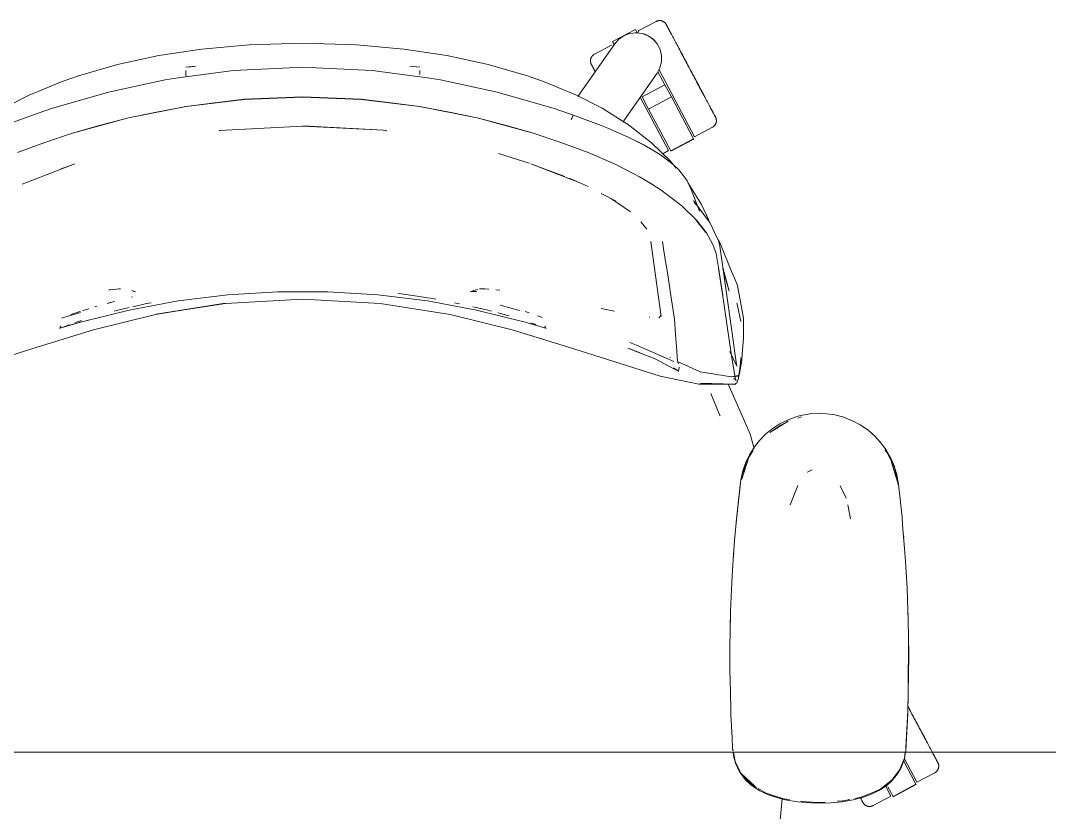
# Model space of a CAD drawing. Header units: millimetres. Extents: x 155927 to 317870, y -36033 to 97293.
# Drawn here: x 173924 to 174482, y 21895 to 22324 of the extents above; entities that cross this region are included whole.
import ezdxf

# ---------------------------------------------------------------- set-up
doc = ezdxf.new("R2010")
doc.units = ezdxf.units.MM
doc.header["$MEASUREMENT"] = 0
doc.layers.add('G-IMPT', color=8, linetype='CONTINUOUS', lineweight=9)
doc.layers.add('I-FURN', color=8, linetype='CONTINUOUS', lineweight=9)

msp = doc.modelspace()

# ---------------------------------------------------------------- linework, layer by layer
at = {"layer": 'G-IMPT'}
for p, q in [((174047.79, 22311.29), (174022.21, 22309.03)), ((174076.93, 22312.14), (174047.79, 22311.29)), ((174106.07, 22311.29), (174076.93, 22312.14)), ((174131.64, 22309.03), (174106.07, 22311.29)), ((173976.43, 22300.73), (173998.8, 22305.54)), ((174022.21, 22309.03), (173998.8, 22305.54)), ((174155.06, 22305.54), (174131.64, 22309.03)), ((174177.42, 22300.73), (174155.06, 22305.54)), ((173955.19, 22294.55), (173976.43, 22300.73)), ((174013.51, 22299.13), (174018.93, 22299.78)), ((174015.16, 22299.21), (174018.93, 22299.78)), ((174069.61, 22298.91), (174039.41, 22297.3)), ((174069.61, 22298.91), (174076.93, 22299.01)), ((174084.24, 22298.91), (174076.93, 22299.01)), ((174084.24, 22298.91), (174114.44, 22297.3)), ((174140.34, 22299.13), (174134.93, 22299.78)), ((174198.66, 22294.55), (174177.42, 22300.73)), ((173946.45, 22291.48), (173955.19, 22294.55)), ((174009.24, 22293.48), (174002.32, 22292.3)), ((174039.41, 22297.3), (174009.24, 22293.48)), ((174013.48, 22297.37), (174013.56, 22295.28)), ((174013.48, 22297.37), (174013.48, 22297.26)), ((174013.6, 22294.03), (174013.56, 22295.28)), ((174114.44, 22297.3), (174144.61, 22293.48)), ((174140.3, 22295.28), (174140.37, 22297.37)), ((174140.37, 22297.37), (174140.37, 22297.26)), ((174144.61, 22293.48), (174151.53, 22292.3)), ((174198.66, 22294.55), (174207.4, 22291.48)), ((173946.45, 22291.48), (173928.48, 22283.96)), ((174002.32, 22292.3), (173971.53, 22285.63)), ((174182.32, 22285.63), (174151.53, 22292.3)), ((174207.4, 22291.48), (174225.37, 22283.96)), ((173928.48, 22283.96), (173914.7, 22276.87)), ((173940.7, 22276.69), (173971.53, 22285.63)), ((174076.93, 22283.1), (174045.11, 22281.77)), ((174045.15, 22281.73), (174076.93, 22282.87)), ((174045.15, 22281.73), (174060.04, 22282.41)), ((174060.04, 22282.41), (174076.93, 22282.87)), ((174108.74, 22281.77), (174076.93, 22283.1)), ((174093.81, 22282.41), (174076.93, 22282.87)), ((174108.7, 22281.73), (174076.93, 22282.87)), ((174093.81, 22282.41), (174108.7, 22281.73)), ((174182.32, 22285.63), (174213.15, 22276.69)), ((174239.15, 22276.87), (174225.37, 22283.96)), ((173940.7, 22276.69), (173937.1, 22275.49)), ((174013.6, 22277.95), (173982.35, 22271.73)), ((173982.35, 22271.73), (174013.52, 22277.94)), ((174013.6, 22277.95), (173997.49, 22274.85)), ((174045.11, 22281.77), (174013.52, 22277.94)), ((174045.15, 22281.73), (174013.6, 22277.95)), ((174029.07, 22279.89), (174013.6, 22277.95)), ((174029.07, 22279.89), (174045.15, 22281.73)), ((174108.7, 22281.73), (174140.26, 22277.95)), ((174108.7, 22281.73), (174124.78, 22279.89)), ((174108.74, 22281.77), (174140.34, 22277.94)), ((174140.26, 22277.95), (174124.78, 22279.89)), ((174171.38, 22271.77), (174140.26, 22277.95)), ((174140.26, 22277.95), (174156.36, 22274.85)), ((174171.38, 22271.77), (174140.34, 22277.94)), ((174213.15, 22276.69), (174216.76, 22275.49)), ((174253.44, 22267.9), (174239.15, 22276.87)), ((173930.28, 22273.15), (173915.2, 22267.55)), ((173930.28, 22273.15), (173937.1, 22275.49)), ((173982.47, 22271.77), (173951.97, 22263.39)), ((173982.47, 22271.77), (173952.06, 22263.35)), ((173965.22, 22267.12), (173982.47, 22271.77)), ((173982.47, 22271.77), (173997.49, 22274.85)), ((174171.38, 22271.77), (174156.36, 22274.85)), ((174188.63, 22267.12), (174171.38, 22271.77)), ((174171.38, 22271.77), (174201.88, 22263.39)), ((174171.38, 22271.77), (174201.79, 22263.35)), ((174223.69, 22273.09), (174216.76, 22275.49)), ((174222.9, 22271.86), (174222.48, 22270.8)), ((174222.48, 22270.8), (174222.7, 22271.39)), ((174222.9, 22271.86), (174222.7, 22271.39)), ((174222.9, 22271.86), (174223.29, 22272.68)), ((174222.9, 22271.86), (174223.18, 22272.5)), ((174223.18, 22272.5), (174223.29, 22272.68)), ((174223.56, 22273.09), (174223.29, 22272.68)), ((174223.29, 22272.68), (174223.51, 22273.08)), ((174223.56, 22273.09), (174223.51, 22273.08)), ((174223.69, 22273.12), (174223.56, 22273.09)), ((174223.56, 22273.09), (174223.69, 22273.09)), ((174238.65, 22267.55), (174223.69, 22273.12)), ((173965.22, 22267.12), (173952.06, 22263.35)), ((174076.93, 22267.28), (174031.59, 22264.78)), ((174076.93, 22267.33), (174120.65, 22265.01)), ((174076.93, 22267.28), (174120.65, 22265.01)), ((174188.63, 22267.12), (174201.79, 22263.35)), ((174242.33, 22266.07), (174238.65, 22267.55)), ((174253.29, 22261.3), (174242.33, 22266.07)), ((174253.44, 22267.9), (174266.05, 22258.09)), ((173937.05, 22258.38), (173951.97, 22263.39)), ((174031.59, 22264.78), (174033.2, 22265.01)), ((174031.65, 22264.73), (174031.89, 22264.77)), ((174033.2, 22265.01), (174031.89, 22264.77)), ((174120.65, 22265.01), (174122.43, 22264.74)), ((174120.65, 22265.01), (174121.96, 22264.77)), ((174122.2, 22264.73), (174121.96, 22264.77)), ((174201.88, 22263.39), (174216.8, 22258.38)), ((174253.73, 22261.08), (174253.29, 22261.3)), ((174253.29, 22261.3), (174262.34, 22256.77)), ((174253.29, 22261.3), (174261.74, 22257.08)), ((174253.73, 22261.08), (174262.34, 22256.77)), ((173937.05, 22258.38), (173922.18, 22252.92)), ((174231.68, 22252.92), (174216.8, 22258.38)), ((174262.34, 22256.77), (174261.74, 22257.08)), ((174262.34, 22256.77), (174270.34, 22252.04)), ((174276.34, 22248.13), (174266.05, 22258.09)), ((174183.07, 22252.32), (174186.51, 22251.25)), ((174183.07, 22252.32), (174199.56, 22247.07)), ((174231.68, 22252.92), (174245.9, 22246.75)), ((174271.63, 22251.18), (174270.34, 22252.04)), ((174277.76, 22246.46), (174271.63, 22251.18)), ((173953.31, 22246.79), (173935.86, 22240.08)), ((173953.31, 22246.79), (173945.88, 22244.07)), ((174200.54, 22246.79), (174218.95, 22239.97)), ((174200.54, 22246.79), (174217.99, 22240.08)), ((174252.63, 22243.36), (174245.9, 22246.75)), ((174252.63, 22243.36), (174259.42, 22239.79)), ((174279.34, 22244.46), (174276.34, 22248.13)), ((174277.76, 22246.46), (174280.78, 22243.57)), ((174284.65, 22238.7), (174280.78, 22243.57)), ((173934.14, 22239.42), (173924.81, 22235.69)), ((173935.86, 22240.08), (173934.14, 22239.42)), ((174217.99, 22240.08), (174219.72, 22239.42)), ((174226.8, 22236.69), (174219.72, 22239.42)), ((174226.8, 22236.69), (174221.35, 22239)), ((174265.65, 22236.02), (174259.42, 22239.79)), ((174285.26, 22237.57), (174284.65, 22238.7)), ((174285.26, 22237.57), (174286.43, 22235.13)), ((173924.81, 22235.69), (173927.05, 22236.69)), ((174231.65, 22234.5), (174226.8, 22236.69)), ((174265.65, 22236.02), (174271.75, 22232.14)), ((174272.01, 22231.97), (174271.75, 22232.14)), ((174282.44, 22223.95), (174272.01, 22231.97)), ((174285.95, 22236.21), (174285.45, 22236.98)), ((174285.95, 22236.21), (174293.08, 22224.76)), ((174286.43, 22235.13), (174287.51, 22232.9)), ((174292.02, 22221), (174287.51, 22232.9)), ((174238.69, 22230.62), (174246.79, 22226.44)), ((174244.02, 22227.94), (174247.78, 22225.38)), ((174244.02, 22227.94), (174246.79, 22226.44)), ((174288.78, 22226.65), (174297.7, 22215)), ((174288.78, 22226.65), (174289.9, 22224.7)), ((174247.78, 22225.38), (174248.36, 22224.99)), ((174248.36, 22224.99), (174253.49, 22221.49)), ((174253.49, 22221.49), (174254.59, 22220.74)), ((174290.34, 22216.21), (174282.44, 22223.95)), ((174293.08, 22224.76), (174297.06, 22216.13)), ((174260.12, 22215.22), (174263.46, 22211.31)), ((174295.43, 22209.47), (174290.04, 22216.42)), ((174290.04, 22216.42), (174292.84, 22212.85)), ((174290.34, 22216.21), (174295.76, 22209.25)), ((174297.7, 22215), (174300.76, 22208.43)), ((174295.43, 22209.47), (174292.84, 22212.85)), ((174267.4, 22191.37), (174265.62, 22204.72)), ((174265.62, 22204.72), (174265.77, 22204.25)), ((174272.76, 22199.56), (174272.01, 22204.63)), ((174295.76, 22209.25), (174299.05, 22203.41)), ((174300.76, 22208.43), (174302.33, 22205.06)), ((174302.05, 22205.67), (174302.82, 22204.5)), ((174302.98, 22202.07), (174302.33, 22205.06)), ((174302.82, 22204.5), (174309.61, 22188.05)), ((174272.76, 22199.56), (174273.82, 22192.72)), ((174299.26, 22202.99), (174299.05, 22203.41)), ((174299.26, 22202.99), (174301.02, 22198.2)), ((174309.65, 22154.85), (174302.98, 22202.07)), ((174273.82, 22192.72), (174274.08, 22191.06)), ((174301.02, 22198.2), (174302.32, 22190.53)), ((174267.4, 22191.37), (174271.14, 22164.03)), ((174275.95, 22179.29), (174274.08, 22191.06)), ((174304.61, 22175.37), (174302.32, 22190.53)), ((174304.61, 22175.37), (174302.38, 22189.95)), ((174304.71, 22174.76), (174302.38, 22189.95)), ((174308.1, 22177.65), (174304.6, 22190.6)), ((174308.1, 22177.65), (174304.75, 22189.54)), ((174309.61, 22188.05), (174311, 22184.69)), ((174312.6, 22180.83), (174311, 22184.69)), ((173972.24, 22178.49), (173971.76, 22178.46)), ((173975.95, 22178.77), (173972.24, 22178.49)), ((173975.95, 22178.77), (173977.32, 22178.87)), ((173978.02, 22178.87), (173977.32, 22178.87)), ((173986.11, 22177.34), (173984.17, 22178.02)), ((173986.11, 22177.34), (173985.07, 22177.55)), ((174063.37, 22177.33), (174036.3, 22175.68)), ((174090.49, 22177.33), (174063.37, 22177.33)), ((174090.49, 22177.33), (174117.56, 22175.68)), ((174130.32, 22176.3), (174128.67, 22176.48)), ((174138.85, 22175), (174130.32, 22176.3)), ((174167.74, 22177.34), (174169.69, 22178.02)), ((174168.79, 22177.55), (174167.74, 22177.34)), ((174168.79, 22177.55), (174171.09, 22177.59)), ((174169.69, 22178.02), (174171.84, 22178.63)), ((174170.95, 22177.6), (174171.09, 22177.59)), ((174172.8, 22178.88), (174177.85, 22178.79)), ((174172.8, 22178.88), (174175.58, 22178.87)), ((174177.85, 22178.79), (174175.58, 22178.87)), ((174181.65, 22178.48), (174183.74, 22178.26)), ((174276.19, 22177.74), (174275.95, 22179.29)), ((174278.4, 22162.52), (174276.19, 22177.74)), ((174315.84, 22163.13), (174312.6, 22180.83)), ((173970.89, 22171.07), (173974.75, 22172.07)), ((173970.89, 22171.07), (173972.42, 22171.46)), ((173982.71, 22167.45), (174009.38, 22172.38)), ((173984.51, 22174.67), (173984.1, 22174.53)), ((173992.12, 22170.93), (173984.7, 22169.22)), ((173994.75, 22171.4), (173992.12, 22170.93)), ((173997.03, 22164.99), (174034.77, 22171.24)), ((174034.77, 22171.24), (173997.4, 22165.25)), ((174034.94, 22170.98), (173997.4, 22165.25)), ((174009.38, 22172.38), (174036.3, 22175.68)), ((174034.94, 22170.98), (174076.93, 22173.34)), ((174118.91, 22170.98), (174076.93, 22173.34)), ((174144.48, 22172.38), (174117.56, 22175.68)), ((174156.83, 22164.99), (174118.91, 22170.98)), ((174138.85, 22175), (174144.47, 22174.15)), ((174144.47, 22174.15), (174146.1, 22173.91)), ((174171.15, 22167.45), (174144.48, 22172.38)), ((174149, 22173.35), (174146.1, 22173.91)), ((174159.11, 22171.43), (174161.92, 22170.89)), ((174304.71, 22174.76), (174309.26, 22143.89)), ((174312.38, 22170.57), (174312.23, 22171.15)), ((174314.43, 22161.27), (174312.38, 22170.57)), ((173956.4, 22166.1), (173945.97, 22163.06)), ((173951.21, 22164.97), (173953.38, 22165.73)), ((173954.09, 22165.99), (173953.38, 22165.73)), ((173954.09, 22165.99), (173956.4, 22166.76)), ((173982.71, 22167.45), (173956.39, 22160.9)), ((173957.53, 22167.14), (173958.31, 22167.38)), ((173958.31, 22167.38), (173960.81, 22168.17)), ((173963.34, 22156.67), (173997.03, 22164.99)), ((173964.1, 22169.16), (173965.22, 22169.49)), ((173975.97, 22167.22), (173974.69, 22166.88)), ((173982.72, 22168.77), (173975.97, 22167.22)), ((174156.83, 22164.99), (174190.51, 22156.67)), ((174169.15, 22169.22), (174171.13, 22168.77)), ((174177.88, 22167.22), (174171.13, 22168.77)), ((174171.15, 22167.45), (174197.46, 22160.9)), ((174177.88, 22167.22), (174179.18, 22166.88)), ((174182.9, 22165.92), (174182.72, 22165.96)), ((174184.04, 22165.6), (174182.9, 22165.92)), ((174194.36, 22167.19), (174183.9, 22170.12)), ((174184.04, 22165.6), (174188.04, 22164.48)), ((174197.45, 22166.74), (174199.67, 22166.02)), ((174238.6, 22168.21), (174245.85, 22166.8)), ((173956.39, 22160.9), (173945.17, 22157.63)), ((173956.39, 22160.9), (173945.57, 22157.79)), ((173956.39, 22160.9), (173945.86, 22157.84)), ((173949.64, 22159.18), (173948.57, 22158.78)), ((173950.61, 22159.52), (173949.64, 22159.18)), ((173953.36, 22160.51), (173954.17, 22160.8)), ((173956.39, 22161.53), (173954.17, 22160.8)), ((173956.39, 22161.53), (173956.85, 22161.68)), ((174188.04, 22164.48), (174188.72, 22164.28)), ((174197.46, 22160.9), (174207.89, 22157.83)), ((174202.66, 22159.74), (174200.56, 22160.49)), ((174202.66, 22159.74), (174203.32, 22159.5)), ((174205.22, 22164.03), (174204.2, 22164.4)), ((174205.22, 22164.03), (174206.87, 22163.42)), ((174265.07, 22163.53), (174264.73, 22163.58)), ((174270.02, 22163.18), (174271.26, 22164.74)), ((174271.14, 22164.03), (174271.18, 22164.3)), ((174271.23, 22164.53), (174271.18, 22164.3)), ((174278.4, 22162.52), (174278.41, 22162.44)), ((174278.41, 22162.44), (174279.03, 22154.2)), ((174315.84, 22163.13), (174315.86, 22156.16)), ((173963.34, 22156.67), (173933.37, 22147.49)), ((173945.17, 22157.63), (173944.93, 22157.77)), ((173945.71, 22158.72), (173945.32, 22158.11)), ((173945.71, 22158.72), (173945.56, 22158.51)), ((173945.86, 22157.84), (173945.57, 22157.79)), ((174220.49, 22147.49), (174190.51, 22156.67)), ((174208.16, 22157.76), (174207.89, 22157.83)), ((174208.15, 22158.72), (174208.29, 22158.51)), ((174208.15, 22158.72), (174208.53, 22158.11)), ((174208.46, 22157.69), (174208.16, 22157.76)), ((174208.68, 22157.63), (174208.46, 22157.69)), ((174208.92, 22157.72), (174208.68, 22157.63)), ((174279.66, 22145.35), (174279.03, 22154.2)), ((174309.65, 22154.85), (174311.09, 22144.19)), ((174315.86, 22151.99), (174315.86, 22156.16)), ((174254.25, 22149.87), (174257.91, 22148.48)), ((174257.91, 22148.48), (174278.06, 22139.55)), ((174315.52, 22148.04), (174314.72, 22138.71)), ((174315.52, 22148.04), (174315.86, 22151.99)), ((173933.37, 22147.49), (173883.13, 22131.5)), ((174220.49, 22147.49), (174270.73, 22131.5)), ((174254.64, 22146.2), (174253.23, 22146.76)), ((174259.75, 22144.17), (174254.25, 22146.35)), ((174259.54, 22144.18), (174254.64, 22146.2)), ((174254.64, 22146.2), (174259.75, 22144.17)), ((174268.01, 22140.93), (174259.54, 22144.18)), ((174279.66, 22145.35), (174279.92, 22141.94)), ((174308.47, 22145.03), (174312.28, 22137.01)), ((174309.26, 22143.89), (174310.38, 22136.04)), ((174311.31, 22142.89), (174311.09, 22144.19)), ((174312.14, 22137.87), (174311.31, 22142.89)), ((174268.01, 22140.93), (174278.12, 22135.65)), ((174275.89, 22141.93), (174276.17, 22141.49)), ((174279.96, 22141.57), (174279.92, 22141.94)), ((174279.96, 22141.57), (174280.24, 22139.11)), ((174292.38, 22133.94), (174280.09, 22139.52)), ((174280.24, 22139.11), (174280.27, 22139.05)), ((174280.54, 22138.28), (174280.27, 22139.05)), ((174312.28, 22137.01), (174312.14, 22137.87)), ((174314.2, 22138.88), (174313.68, 22134.2)), ((174313.87, 22133.99), (174314.68, 22138.24)), ((174314.2, 22138.88), (174314.41, 22141.47)), ((174314.72, 22138.71), (174314.68, 22138.24)), ((174270.73, 22131.5), (174291.68, 22127.31)), ((174280.58, 22134.3), (174277.87, 22136.14)), ((174280.58, 22134.3), (174278.12, 22135.65)), ((174280.58, 22134.3), (174280.41, 22134.26)), ((174280.71, 22134.32), (174280.58, 22134.3)), ((174280.85, 22135.01), (174280.71, 22134.32)), ((174281.02, 22136.54), (174280.85, 22135.01)), ((174292.38, 22133.94), (174309.43, 22131.22)), ((174313.01, 22131.91), (174309.43, 22131.22)), ((174313.01, 22131.91), (174309.47, 22131.28)), ((174309.47, 22131.28), (174313.42, 22131.67)), ((174311.48, 22129.77), (174310.38, 22136.04)), ((174313.61, 22133.58), (174313.07, 22130.3)), ((174313.87, 22133.99), (174313.42, 22131.67)), ((174313.61, 22133.58), (174313.68, 22134.2)), ((174291.68, 22127.31), (174310.55, 22127.26)), ((174292.57, 22127.75), (174311.02, 22127.16)), ((174292.57, 22127.75), (174310.55, 22127.26)), ((174311.15, 22119.1), (174307.58, 22127.27)), ((174311.13, 22127.13), (174310.27, 22127.32)), ((174310.27, 22127.32), (174310.38, 22127.3)), ((174310.55, 22127.26), (174310.38, 22127.3)), ((174310.94, 22130.11), (174310.44, 22130.19)), ((174311.02, 22127.16), (174310.55, 22127.26)), ((174310.94, 22130.11), (174311.48, 22129.79)), ((174311.13, 22127.13), (174311.71, 22127.53)), ((174311.31, 22130.39), (174311.87, 22129.29)), ((174311.31, 22130.39), (174311.48, 22129.77)), ((174311.48, 22129.79), (174311.87, 22129.29)), ((174312.2, 22127.9), (174311.71, 22127.53)), ((174312.2, 22127.9), (174312.52, 22128.44)), ((174313.07, 22130.3), (174312.52, 22128.44)), ((174298.12, 22122.16), (174303.04, 22110.31)), ((174314.57, 22111.27), (174311.15, 22119.1)), ((174303.14, 22110.04), (174303.04, 22110.31)), ((174319.43, 22100.14), (174314.57, 22111.27)), ((174340.07, 22107.92), (174344.84, 22109.63)), ((174346.97, 22110.19), (174344.84, 22109.63)), ((174345.28, 22108.83), (174347.31, 22109.45)), ((174351.92, 22111.07), (174346.97, 22110.19)), ((174356.96, 22111.37), (174351.92, 22111.07)), ((174356.96, 22111.37), (174360.81, 22111.2)), ((174365.32, 22110.55), (174360.81, 22111.2)), ((174365.32, 22110.55), (174370.19, 22109.29)), ((174374.9, 22107.45), (174370.19, 22109.29)), ((174328.04, 22100.22), (174332.01, 22103.41)), ((174340.17, 22107.27), (174330.22, 22100.95)), ((174336.49, 22105.11), (174330.22, 22100.95)), ((174335.56, 22105.68), (174332.01, 22103.41)), ((174340.07, 22107.92), (174335.56, 22105.68)), ((174340.17, 22107.27), (174336.49, 22105.11)), ((174379.06, 22105.26), (174374.9, 22107.45)), ((174379.06, 22105.26), (174383.23, 22102.43)), ((174319.43, 22100.14), (174321.68, 22092.32)), ((174328.04, 22100.22), (174324.49, 22096.62)), ((174383.23, 22102.43), (174387.07, 22099.11)), ((174390.23, 22095.67), (174387.07, 22099.11)), ((174319.14, 22088.98), (174321.87, 22093.31)), ((174324.49, 22096.62), (174321.87, 22093.31)), ((174390.23, 22095.67), (174393.23, 22091.59)), ((174318.74, 22087.66), (174314.93, 22075.81)), ((174319.14, 22088.98), (174316.95, 22084.4)), ((174318.74, 22087.66), (174317.84, 22084.95)), ((174318.74, 22087.66), (174321.17, 22091.24)), ((174392.54, 22091.63), (174394.13, 22089.52)), ((174395.74, 22087.15), (174393.23, 22091.59)), ((174397.87, 22081.46), (174394.13, 22089.52)), ((174395.74, 22087.15), (174397.55, 22082.91)), ((174317.84, 22084.95), (174314.93, 22075.81)), ((174315.14, 22078.44), (174318.34, 22086.62)), ((174316.95, 22084.4), (174315.5, 22080.27)), ((174399.91, 22072.49), (174396.08, 22084.95)), ((174396.08, 22084.95), (174399, 22075.81)), ((174397.55, 22082.91), (174399.02, 22078.05)), ((174397.87, 22081.46), (174399.78, 22073.06)), ((174314.34, 22075.31), (174315.5, 22080.27)), ((174314.56, 22075.38), (174315.14, 22078.44)), ((174350.91, 22079.74), (174350.46, 22079.44)), ((174353.14, 22080.75), (174350.91, 22079.74)), ((174399.91, 22072.49), (174399, 22075.81)), ((174399.91, 22073), (174399.02, 22078.05)), ((174314.34, 22075.31), (174311.89, 22052.35)), ((174311.89, 22052.35), (174314.01, 22072.49)), ((174314.34, 22075.31), (174311.99, 22053.87)), ((174314.34, 22075.31), (174314.01, 22072.49)), ((174341.24, 22061.79), (174345.39, 22072.21)), ((174368.34, 22072.12), (174371.61, 22065.34)), ((174401.82, 22055.08), (174399.91, 22073)), ((174373.94, 22054.29), (174372.37, 22061.72)), ((174311.99, 22053.87), (174311.01, 22042.47)), ((174402.16, 22050.95), (174401.82, 22055.08)), ((174403.41, 22035.89), (174402.16, 22050.95)), ((174310.28, 22032.19), (174311.01, 22042.47)), ((174402.76, 22044.07), (174402.59, 22045.75)), ((174310.28, 22032.19), (174309.72, 22023.32)), ((174310.41, 22034.23), (174310.32, 22032.33)), ((174310.41, 22034.23), (174310.55, 22035.65)), ((174403.41, 22035.89), (174403.74, 22030.8)), ((174403.74, 22030.8), (174404.55, 22016.66)), ((174309.18, 22012.01), (174309.72, 22023.32)), ((174404.8, 22010.64), (174404.55, 22016.66)), ((174309.18, 22012.01), (174308.88, 22004.13)), ((174404.8, 22010.64), (174405.19, 21998.88)), ((174308.59, 21991.82), (174308.88, 22004.13)), ((174404.94, 22005.75), (174405.05, 22003.82)), ((174405.05, 22003.82), (174405.07, 22002.32)), ((174308.8, 22000.26), (174308.72, 21998.6)), ((174308.72, 21998.6), (174308.73, 21996.52)), ((174405.36, 21990.46), (174405.19, 21998.88)), ((174308.59, 21991.82), (174308.52, 21986.35)), ((174308.51, 21971.64), (174308.52, 21986.35)), ((174405.36, 21990.46), (174405.24, 21960.44)), ((174405.36, 21990.46), (174405.4, 21970.28)), ((174405.36, 21990.46), (174405.44, 21979.67)), ((174405.24, 21960.44), (174405.44, 21979.67)), ((174308.56, 21967.13), (174308.51, 21971.64)), ((174405.4, 21970.28), (174404.9, 21948.88)), ((174405.4, 21970.28), (174404.94, 21950.09)), ((174405.4, 21970.28), (174405.24, 21960.44)), ((174405.36, 21970.28), (174405.38, 21968.24)), ((174308.56, 21967.13), (174308.94, 21951.46)), ((174405.38, 21968.24), (174405.3, 21966.03)), ((174308.74, 21960.4), (174308.74, 21958.18)), ((174405.24, 21960.44), (174404.9, 21948.88)), ((174308.85, 21955.5), (174308.74, 21958.18)), ((174308.94, 21951.46), (174309.06, 21947.91)), ((174309.68, 21935.35), (174309.06, 21947.91)), ((174404.94, 21950.09), (174403.85, 21928.31)), ((174404.9, 21948.88), (174403.85, 21928.31)), ((174404.94, 21950.09), (174403.96, 21929.91)), ((174404.9, 21948.88), (174404.94, 21950.09)), ((174309.68, 21935.35), (174309.96, 21929.69)), ((174310.24, 21928.43), (174309.96, 21929.91)), ((174309.96, 21929.69), (174310.12, 21928.43)), ((174310.22, 21927.61), (174310.46, 21925.68)), ((174311.33, 21922.57), (174310.39, 21927.61)), ((174310.46, 21925.68), (174311.53, 21921.73)), ((174403.13, 21924.44), (174403.61, 21927.61)), ((174403.15, 21924.26), (174403.6, 21926.66)), ((174403.85, 21928.31), (174403.6, 21926.66)), ((174403.85, 21928.31), (174403.96, 21929.91)), ((174313.43, 21918.31), (174311.33, 21922.57)), ((174313.52, 21917.4), (174311.53, 21921.73)), ((174401.39, 21919.28), (174399.43, 21915.84)), ((174403.13, 21924.44), (174400.72, 21918.25)), ((174401.39, 21919.28), (174402.79, 21922.92)), ((174403.15, 21924.26), (174402.79, 21922.92)), ((174313.43, 21918.31), (174314.54, 21916.07)), ((174313.52, 21917.4), (174315.72, 21914.18)), ((174314.54, 21916.07), (174316.77, 21913.66)), ((174321.93, 21909.17), (174314.54, 21916.07)), ((174319.84, 21910.36), (174314.54, 21916.07)), ((174316.85, 21912.86), (174315.72, 21914.18)), ((174399.43, 21915.84), (174396.36, 21912.1)), ((174400.72, 21918.25), (174396.55, 21912.62)), ((174320.31, 21910.58), (174316.77, 21913.66)), ((174316.85, 21912.86), (174319.9, 21909.99)), ((174323, 21908.48), (174319.84, 21910.36)), ((174319.9, 21909.99), (174323.35, 21907.55)), ((174321.93, 21909.17), (174320.46, 21910.45)), ((174389.27, 21906.78), (174393.32, 21909.44)), ((174396.55, 21912.62), (174389.77, 21907.41)), ((174393.32, 21909.44), (174396.36, 21912.1)), ((174324.73, 21906.74), (174323.35, 21907.55)), ((174325.22, 21907.15), (174323.78, 21908.01)), ((174329.36, 21904.54), (174324.73, 21906.74)), ((174328.14, 21905.4), (174325.69, 21906.87)), ((174337.54, 21902.37), (174328.14, 21905.4)), ((174334.45, 21902.8), (174329.36, 21904.54)), ((174334.45, 21902.8), (174338.38, 21901.82)), ((174380.86, 21903.21), (174375.38, 21901.78)), ((174379.75, 21903.24), (174376.28, 21902.53)), ((174379.75, 21903.24), (174385.37, 21905.57)), ((174380.86, 21903.21), (174385.2, 21904.8)), ((174389.27, 21906.78), (174385.2, 21904.8)), ((174389.77, 21907.41), (174385.37, 21905.57)), ((174336.92, 21902.5), (174335.47, 21886.62)), ((174340.83, 21901.91), (174337.54, 21902.37)), ((174338.38, 21901.82), (174345.14, 21900.7)), ((174352.45, 21900.13), (174345.14, 21900.7)), ((174349.8, 21900.64), (174347.01, 21901.04)), ((174349.8, 21900.64), (174356.96, 21900.41)), ((174352.45, 21900.13), (174356.96, 21900.04)), ((174360.07, 21900.6), (174356.96, 21900.41)), ((174356.96, 21900.04), (174363.3, 21900.22)), ((174369.45, 21900.78), (174363.3, 21900.22)), ((174369.79, 21901.2), (174366.58, 21901)), ((174369.45, 21900.78), (174375.38, 21901.78)), ((174373.54, 21901.97), (174369.79, 21901.2))]:
    msp.add_line(p, q, dxfattribs=at)
at = {"layer": 'I-FURN'}
for p, q in [((174268.52, 22324), (174258.83, 22318.85)), ((174268.52, 22324), (174268.66, 22324.07)), ((174268.66, 22324.07), (174268.81, 22324.14)), ((174268.81, 22324.14), (174268.96, 22324.2)), ((174268.96, 22324.2), (174269.11, 22324.25)), ((174269.11, 22324.25), (174269.26, 22324.3)), ((174269.26, 22324.3), (174269.42, 22324.35)), ((174269.42, 22324.35), (174269.58, 22324.38)), ((174269.58, 22324.38), (174269.73, 22324.41)), ((174269.73, 22324.41), (174269.89, 22324.44)), ((174269.89, 22324.44), (174270.05, 22324.45)), ((174270.05, 22324.45), (174270.21, 22324.47)), ((174270.21, 22324.47), (174270.38, 22324.47)), ((174270.38, 22324.47), (174270.54, 22324.47)), ((174270.54, 22324.47), (174270.7, 22324.46)), ((174270.7, 22324.46), (174270.86, 22324.44)), ((174270.86, 22324.44), (174271.02, 22324.42)), ((174271.02, 22324.42), (174271.18, 22324.4)), ((174271.18, 22324.4), (174271.33, 22324.36)), ((174271.33, 22324.36), (174271.49, 22324.32)), ((174271.49, 22324.32), (174271.64, 22324.28)), ((174271.64, 22324.28), (174271.8, 22324.22)), ((174271.8, 22324.22), (174271.95, 22324.17)), ((174271.95, 22324.17), (174272.1, 22324.1)), ((174272.1, 22324.1), (174272.24, 22324.03)), ((174272.24, 22324.03), (174272.38, 22323.95)), ((174272.38, 22323.95), (174272.52, 22323.87)), ((174272.52, 22323.87), (174272.66, 22323.79)), ((174272.66, 22323.79), (174272.79, 22323.69)), ((174272.79, 22323.69), (174272.92, 22323.6)), ((174272.92, 22323.6), (174273.04, 22323.49)), ((174273.04, 22323.49), (174273.16, 22323.38)), ((174273.16, 22323.38), (174273.28, 22323.27)), ((174273.28, 22323.27), (174273.39, 22323.16)), ((174273.39, 22323.16), (174273.49, 22323.03)), ((174273.49, 22323.03), (174273.6, 22322.91)), ((174273.6, 22322.91), (174273.69, 22322.78)), ((174273.69, 22322.78), (174273.78, 22322.65)), ((174273.78, 22322.65), (174273.87, 22322.51)), ((174273.87, 22322.51), (174273.95, 22322.37)), ((174273.95, 22322.37), (174273.97, 22322.33)), ((174273.97, 22322.33), (174273.98, 22322.31)), ((174273.99, 22322.28), (174273.97, 22322.33)), ((174273.97, 22322.33), (174273.97, 22322.33)), ((174273.98, 22322.31), (174274.01, 22322.25)), ((174274.04, 22322.2), (174273.99, 22322.28)), ((174274.01, 22322.25), (174274.06, 22322.15)), ((174274.1, 22322.08), (174274.04, 22322.2)), ((174274.06, 22322.15), (174274.14, 22322.01)), ((174274.19, 22321.92), (174274.1, 22322.08)), ((174274.14, 22322.01), (174274.24, 22321.83)), ((174274.3, 22321.72), (174274.19, 22321.92)), ((174274.24, 22321.83), (174274.35, 22321.61)), ((174274.42, 22321.48), (174274.3, 22321.72)), ((174274.35, 22321.61), (174274.49, 22321.35)), ((174274.57, 22321.2), (174274.42, 22321.48)), ((174274.49, 22321.35), (174274.65, 22321.06)), ((174274.74, 22320.88), (174274.57, 22321.2)), ((174274.65, 22321.06), (174274.83, 22320.72)), ((174257.27, 22319.66), (174244.91, 22313.09)), ((174248.32, 22314.44), (174251.11, 22316.34)), ((174251.11, 22316.34), (174254.27, 22317.51)), ((174254.27, 22317.51), (174257.62, 22317.89)), ((174257.26, 22317.86), (174258.01, 22318.26)), ((174257.27, 22319.66), (174258.01, 22318.26)), ((174257.62, 22317.89), (174260.97, 22317.47)), ((174258.01, 22318.26), (174257.96, 22318.35)), ((174259.03, 22318.47), (174258.83, 22318.85)), ((174260.97, 22317.47), (174264.12, 22316.25)), ((174264.12, 22316.25), (174266.88, 22314.31)), ((174267.74, 22313.48), (174264.96, 22315.77)), ((174274.93, 22320.52), (174274.74, 22320.88)), ((174274.83, 22320.72), (174275.02, 22320.35)), ((174275.14, 22320.13), (174274.93, 22320.52)), ((174275.02, 22320.35), (174275.24, 22319.94)), ((174275.37, 22319.7), (174275.14, 22320.13)), ((174275.24, 22319.94), (174275.48, 22319.49)), ((174275.62, 22319.24), (174275.37, 22319.7)), ((174275.48, 22319.49), (174275.74, 22319.01)), ((174275.88, 22318.73), (174275.62, 22319.24)), ((174275.74, 22319.01), (174276.01, 22318.49)), ((174276.17, 22318.2), (174275.88, 22318.73)), ((174276.01, 22318.49), (174276.3, 22317.94)), ((174276.47, 22317.63), (174276.17, 22318.2)), ((174276.3, 22317.94), (174276.61, 22317.36)), ((174276.79, 22317.03), (174276.47, 22317.63)), ((174277.13, 22316.39), (174276.79, 22317.03)), ((174277.48, 22315.73), (174277.13, 22316.39)), ((174277.85, 22315.04), (174277.48, 22315.73)), ((174226.05, 22283.34), (174246.07, 22311.93)), ((174244.71, 22311.34), (174235.02, 22306.19)), ((174245.65, 22311.69), (174244.91, 22313.09)), ((174245.6, 22311.78), (174245.65, 22311.69)), ((174246.07, 22311.93), (174248.32, 22314.44)), ((174266.88, 22314.31), (174269.1, 22311.77)), ((174268.9, 22312.06), (174267.74, 22313.48)), ((174269.1, 22311.77), (174270.65, 22308.78)), ((174278.23, 22314.31), (174277.85, 22315.04)), ((174278.63, 22313.56), (174278.23, 22314.31)), ((174279.04, 22312.79), (174278.63, 22313.56)), ((174279.47, 22311.99), (174279.04, 22312.79)), ((174279.91, 22311.16), (174279.47, 22311.99)), ((174280.36, 22310.32), (174279.91, 22311.16)), ((174280.82, 22309.45), (174280.36, 22310.32)), ((174233.19, 22304.17), (174233.25, 22304.31)), ((174233.25, 22304.31), (174233.32, 22304.46)), ((174233.32, 22304.46), (174233.4, 22304.6)), ((174233.4, 22304.6), (174233.48, 22304.74)), ((174233.48, 22304.74), (174233.57, 22304.87)), ((174233.57, 22304.87), (174233.66, 22305.01)), ((174233.66, 22305.01), (174233.76, 22305.13)), ((174233.76, 22305.13), (174233.86, 22305.26)), ((174233.86, 22305.26), (174233.97, 22305.38)), ((174233.97, 22305.38), (174234.08, 22305.49)), ((174234.08, 22305.49), (174234.2, 22305.61)), ((174234.2, 22305.61), (174234.32, 22305.71)), ((174234.32, 22305.71), (174234.44, 22305.81)), ((174234.44, 22305.81), (174234.57, 22305.91)), ((174234.57, 22305.91), (174234.7, 22306)), ((174234.7, 22306), (174234.84, 22306.09)), ((174234.84, 22306.09), (174234.98, 22306.17)), ((174234.98, 22306.17), (174235.02, 22306.19)), ((174270.65, 22308.78), (174271.43, 22305.5)), ((174271.43, 22305.5), (174271.41, 22302.12)), ((174281.29, 22308.56), (174280.82, 22309.45)), ((174281.77, 22307.66), (174281.29, 22308.56)), ((174281.51, 22308.15), (174282, 22307.23)), ((174282.26, 22306.73), (174281.77, 22307.66)), ((174282, 22307.23), (174282.49, 22306.3)), ((174282.76, 22305.8), (174282.26, 22306.73)), ((174282.49, 22306.3), (174282.99, 22305.36)), ((174283.27, 22304.84), (174282.76, 22305.8)), ((174282.99, 22305.36), (174283.5, 22304.4)), ((174283.78, 22303.88), (174283.27, 22304.84)), ((174283.5, 22304.4), (174284.02, 22303.43)), ((174232.88, 22302.75), (174232.89, 22302.92)), ((174232.88, 22302.59), (174232.88, 22302.75)), ((174232.89, 22302.43), (174232.88, 22302.59)), ((174232.89, 22302.92), (174232.91, 22303.08)), ((174232.9, 22302.27), (174232.89, 22302.43)), ((174232.91, 22302.11), (174232.9, 22302.27)), ((174232.91, 22303.08), (174232.93, 22303.24)), ((174232.94, 22301.95), (174232.91, 22302.11)), ((174232.93, 22303.24), (174232.95, 22303.39)), ((174232.97, 22301.79), (174232.94, 22301.95)), ((174232.95, 22303.39), (174232.99, 22303.55)), ((174233.01, 22301.64), (174232.97, 22301.79)), ((174232.99, 22303.55), (174233.03, 22303.71)), ((174233.05, 22301.48), (174233.01, 22301.64)), ((174233.03, 22303.71), (174233.08, 22303.86)), ((174233.1, 22301.33), (174233.05, 22301.48)), ((174233.08, 22303.86), (174233.13, 22304.01)), ((174233.15, 22301.18), (174233.1, 22301.33)), ((174233.13, 22304.01), (174233.19, 22304.17)), ((174233.21, 22301.03), (174233.15, 22301.18)), ((174233.28, 22300.88), (174233.21, 22301.03)), ((174233.35, 22300.74), (174233.28, 22300.88)), ((174233.36, 22300.73), (174233.35, 22300.74)), ((174233.35, 22300.74), (174233.36, 22300.72)), ((174233.38, 22300.69), (174233.36, 22300.73)), ((174233.36, 22300.72), (174233.4, 22300.66)), ((174233.42, 22300.61), (174233.38, 22300.69)), ((174233.4, 22300.66), (174233.45, 22300.56)), ((174233.49, 22300.48), (174233.42, 22300.61)), ((174233.45, 22300.56), (174233.52, 22300.41)), ((174233.57, 22300.32), (174233.49, 22300.48)), ((174233.52, 22300.41), (174233.62, 22300.23)), ((174233.68, 22300.12), (174233.57, 22300.32)), ((174233.62, 22300.23), (174233.74, 22300.02)), ((174233.81, 22299.88), (174233.68, 22300.12)), ((174233.74, 22300.02), (174233.87, 22299.76)), ((174233.96, 22299.6), (174233.81, 22299.88)), ((174233.87, 22299.76), (174234.03, 22299.46)), ((174234.13, 22299.28), (174233.96, 22299.6)), ((174234.03, 22299.46), (174234.21, 22299.12)), ((174234.31, 22298.93), (174234.13, 22299.28)), ((174234.21, 22299.12), (174234.41, 22298.75)), ((174234.52, 22298.53), (174234.31, 22298.93)), ((174234.41, 22298.75), (174234.63, 22298.34)), ((174270.58, 22298.85), (174268.99, 22295.88)), ((174271.41, 22302.12), (174270.58, 22298.85)), ((174284.3, 22302.91), (174283.78, 22303.88)), ((174284.02, 22303.43), (174284.54, 22302.45)), ((174284.82, 22301.92), (174284.3, 22302.91)), ((174284.54, 22302.45), (174285.06, 22301.47)), ((174285.35, 22300.93), (174284.82, 22301.92)), ((174285.06, 22301.47), (174285.59, 22300.47)), ((174285.88, 22299.93), (174285.35, 22300.93)), ((174285.59, 22300.47), (174286.12, 22299.47)), ((174286.41, 22298.93), (174285.88, 22299.93)), ((174286.12, 22299.47), (174286.66, 22298.47)), ((174286.94, 22297.93), (174286.41, 22298.93)), ((174234.75, 22298.11), (174234.52, 22298.53)), ((174234.63, 22298.34), (174234.86, 22297.9)), ((174235, 22297.64), (174234.75, 22298.11)), ((174234.86, 22297.9), (174235.12, 22297.41)), ((174235.27, 22297.14), (174235, 22297.64)), ((174235.12, 22297.41), (174235.39, 22296.9)), ((174235.55, 22296.6), (174235.27, 22297.14)), ((174268.99, 22295.88), (174250.49, 22269.45)), ((174269.45, 22296.74), (174273.21, 22289.68)), ((174289.35, 22261.46), (174269.88, 22298.06)), ((174286.66, 22298.47), (174287.19, 22297.47)), ((174287.48, 22296.92), (174286.94, 22297.93)), ((174287.19, 22297.47), (174287.72, 22296.46)), ((174288.01, 22295.92), (174287.48, 22296.92)), ((174287.72, 22296.46), (174288.26, 22295.46)), ((174288.55, 22294.92), (174288.01, 22295.92)), ((174288.26, 22295.46), (174288.79, 22294.45)), ((174289.08, 22293.92), (174288.55, 22294.92)), ((174288.79, 22294.45), (174289.32, 22293.46)), ((174289.61, 22292.92), (174289.08, 22293.92)), ((174289.32, 22293.46), (174289.85, 22292.47)), ((174273.21, 22289.68), (174260.85, 22283.11)), ((174273.21, 22289.68), (174276.74, 22283.04)), ((174290.13, 22291.93), (174289.61, 22292.92)), ((174289.85, 22292.47), (174290.37, 22291.48)), ((174290.65, 22290.96), (174290.13, 22291.93)), ((174290.37, 22291.48), (174290.89, 22290.51)), ((174291.17, 22289.99), (174290.65, 22290.96)), ((174290.89, 22290.51), (174291.4, 22289.55)), ((174291.68, 22289.03), (174291.17, 22289.99)), ((174291.4, 22289.55), (174291.91, 22288.59)), ((174292.18, 22288.09), (174291.68, 22289.03)), ((174291.91, 22288.59), (174292.41, 22287.66)), ((174292.67, 22287.16), (174292.18, 22288.09)), ((174292.41, 22287.66), (174292.9, 22286.73)), ((174275.22, 22253.94), (174259.96, 22282.64)), ((174264.38, 22276.47), (174260.85, 22283.11)), ((174276.74, 22283.04), (174264.38, 22276.47)), ((174276.74, 22283.04), (174288.81, 22260.33)), ((174293.16, 22286.24), (174292.67, 22287.16)), ((174292.9, 22286.73), (174293.38, 22285.83)), ((174293.63, 22285.35), (174293.16, 22286.24)), ((174293.38, 22285.83), (174293.85, 22284.94)), ((174294.1, 22284.47), (174293.63, 22285.35)), ((174293.85, 22284.94), (174294.31, 22284.07)), ((174294.56, 22283.61), (174294.1, 22284.47)), ((174294.31, 22284.07), (174294.76, 22283.23)), ((174295, 22282.78), (174294.56, 22283.61)), ((174295.43, 22281.97), (174295, 22282.78)), ((174295.85, 22281.18), (174295.43, 22281.97)), ((174276.45, 22253.76), (174264.38, 22276.47)), ((174296.26, 22280.42), (174295.85, 22281.18)), ((174296.65, 22279.68), (174296.26, 22280.42)), ((174297.02, 22278.97), (174296.65, 22279.68)), ((174297.38, 22278.3), (174297.02, 22278.97)), ((174297.73, 22277.65), (174297.38, 22278.3)), ((174298.05, 22277.03), (174297.73, 22277.65)), ((174298.37, 22276.45), (174298.05, 22277.03)), ((174298.2, 22276.76), (174298.5, 22276.19)), ((174298.66, 22275.9), (174298.37, 22276.45)), ((174298.5, 22276.19), (174298.79, 22275.65)), ((174298.93, 22275.38), (174298.66, 22275.9)), ((174298.79, 22275.65), (174299.05, 22275.15)), ((174299.19, 22274.9), (174298.93, 22275.38)), ((174299.05, 22275.15), (174299.3, 22274.69)), ((174299.43, 22274.45), (174299.19, 22274.9)), ((174299.3, 22274.69), (174299.53, 22274.26)), ((174299.65, 22274.04), (174299.43, 22274.45)), ((174299.53, 22274.26), (174299.74, 22273.87)), ((174299.84, 22273.67), (174299.65, 22274.04)), ((174299.74, 22273.87), (174299.93, 22273.51)), ((174300.02, 22273.33), (174299.84, 22273.67)), ((174299.93, 22273.51), (174300.1, 22273.19)), ((174300.18, 22273.04), (174300.02, 22273.33)), ((174300.1, 22273.19), (174300.25, 22272.91)), ((174300.32, 22272.78), (174300.18, 22273.04)), ((174300.25, 22272.91), (174300.37, 22272.67)), ((174300.43, 22272.56), (174300.32, 22272.78)), ((174300.37, 22272.67), (174300.48, 22272.47)), ((174300.53, 22272.38), (174300.43, 22272.56)), ((174300.48, 22272.47), (174300.57, 22272.31)), ((174300.6, 22272.24), (174300.53, 22272.38)), ((174300.57, 22272.31), (174300.63, 22272.19)), ((174300.66, 22272.14), (174300.6, 22272.24)), ((174300.63, 22272.19), (174300.67, 22272.1)), ((174300.69, 22272.08), (174300.66, 22272.14)), ((174300.67, 22272.1), (174300.7, 22272.06)), ((174300.7, 22272.06), (174300.69, 22272.08)), ((174300.7, 22272.06), (174300.77, 22271.91)), ((174300.7, 22272.06), (174300.7, 22272.06)), ((174300.77, 22271.91), (174300.84, 22271.77)), ((174300.84, 22271.77), (174300.9, 22271.62)), ((174300.9, 22271.62), (174300.96, 22271.47)), ((174300.96, 22271.47), (174301.01, 22271.31)), ((174301.01, 22271.31), (174301.05, 22271.16)), ((174301.05, 22271.16), (174301.08, 22271)), ((174301.08, 22271), (174301.11, 22270.84)), ((174301.11, 22270.84), (174301.14, 22270.68)), ((174289.35, 22261.46), (174299.03, 22266.61)), ((174299.07, 22266.63), (174299.03, 22266.61)), ((174299.21, 22266.71), (174299.07, 22266.63)), ((174299.35, 22266.79), (174299.21, 22266.71)), ((174299.48, 22266.88), (174299.35, 22266.79)), ((174299.61, 22266.98), (174299.48, 22266.88)), ((174299.74, 22267.08), (174299.61, 22266.98)), ((174299.86, 22267.19), (174299.74, 22267.08)), ((174299.97, 22267.3), (174299.86, 22267.19)), ((174300.09, 22267.41), (174299.97, 22267.3)), ((174300.19, 22267.53), (174300.09, 22267.41)), ((174300.3, 22267.66), (174300.19, 22267.53)), ((174300.4, 22267.79), (174300.3, 22267.66)), ((174300.49, 22267.92), (174300.4, 22267.79)), ((174300.57, 22268.05), (174300.49, 22267.92)), ((174300.66, 22268.19), (174300.57, 22268.05)), ((174300.73, 22268.34), (174300.66, 22268.19)), ((174300.8, 22268.48), (174300.73, 22268.34)), ((174300.87, 22268.63), (174300.8, 22268.48)), ((174300.93, 22268.78), (174300.87, 22268.63)), ((174300.98, 22268.93), (174300.93, 22268.78)), ((174301.02, 22269.08), (174300.98, 22268.93)), ((174301.06, 22269.24), (174301.02, 22269.08)), ((174301.1, 22269.4), (174301.06, 22269.24)), ((174301.13, 22269.56), (174301.1, 22269.4)), ((174301.15, 22269.72), (174301.13, 22269.56)), ((174301.14, 22270.68), (174301.16, 22270.52)), ((174301.16, 22269.88), (174301.15, 22269.72)), ((174301.16, 22270.52), (174301.17, 22270.36)), ((174301.17, 22270.04), (174301.16, 22269.88)), ((174301.17, 22270.36), (174301.17, 22270.2)), ((174301.17, 22270.2), (174301.17, 22270.04)), ((174288.81, 22260.33), (174276.45, 22253.76)), ((174276.54, 22253.59), (174288.9, 22260.16)), ((174272.07, 22252.27), (174275.22, 22253.94)), ((174405.1, 21952.32), (174405.62, 21951.34)), ((174405.38, 21951.79), (174405.1, 21952.32)), ((174405.91, 21950.8), (174405.38, 21951.79)), ((174405.62, 21951.34), (174406.15, 21950.34)), ((174406.44, 21949.8), (174405.91, 21950.8)), ((174406.15, 21950.34), (174406.68, 21949.34)), ((174406.97, 21948.8), (174406.44, 21949.8)), ((174406.68, 21949.34), (174407.22, 21948.34)), ((174407.5, 21947.8), (174406.97, 21948.8)), ((174407.22, 21948.34), (174407.75, 21947.34)), ((174408.04, 21946.79), (174407.5, 21947.8)), ((174407.75, 21947.34), (174408.28, 21946.33)), ((174408.57, 21945.79), (174408.04, 21946.79)), ((174408.28, 21946.33), (174408.82, 21945.33)), ((174409.11, 21944.79), (174408.57, 21945.79)), ((174408.82, 21945.33), (174409.35, 21944.32)), ((174409.64, 21943.79), (174409.11, 21944.79)), ((174409.35, 21944.32), (174409.88, 21943.33)), ((174410.17, 21942.79), (174409.64, 21943.79)), ((174409.88, 21943.33), (174410.41, 21942.34)), ((174410.69, 21941.8), (174410.17, 21942.79)), ((174410.41, 21942.34), (174410.93, 21941.35)), ((174411.21, 21940.83), (174410.69, 21941.8)), ((174410.93, 21941.35), (174411.45, 21940.38)), ((174411.73, 21939.86), (174411.21, 21940.83)), ((174411.45, 21940.38), (174411.96, 21939.42)), ((174412.23, 21938.9), (174411.73, 21939.86)), ((174411.96, 21939.42), (174412.47, 21938.46)), ((174412.74, 21937.96), (174412.23, 21938.9)), ((174412.47, 21938.46), (174412.97, 21937.53)), ((174413.23, 21937.03), (174412.74, 21937.96)), ((174412.97, 21937.53), (174413.46, 21936.6)), ((174413.72, 21936.11), (174413.23, 21937.03)), ((174413.46, 21936.6), (174413.94, 21935.7)), ((174414.19, 21935.22), (174413.72, 21936.11)), ((174413.94, 21935.7), (174414.41, 21934.81)), ((174414.66, 21934.34), (174414.19, 21935.22)), ((174414.41, 21934.81), (174414.87, 21933.94)), ((174415.12, 21933.48), (174414.66, 21934.34)), ((174414.87, 21933.94), (174415.32, 21933.1)), ((174415.56, 21932.65), (174415.12, 21933.48)), ((174415.99, 21931.84), (174415.56, 21932.65)), ((174416.41, 21931.05), (174415.99, 21931.84)), ((174416.81, 21930.29), (174416.41, 21931.05)), ((174761.96, 21927.61), (173361.96, 21927.61)), ((173361.96, 21927.61), (174761.96, 21927.61)), ((174417.21, 21929.55), (174416.81, 21930.29)), ((174417.58, 21928.84), (174417.21, 21929.55)), ((174417.94, 21928.17), (174417.58, 21928.84)), ((174418.29, 21927.52), (174417.94, 21928.17)), ((174418.61, 21926.9), (174418.29, 21927.52)), ((174418.93, 21926.32), (174418.61, 21926.9)), ((174418.76, 21926.63), (174419.06, 21926.06)), ((174419.22, 21925.77), (174418.93, 21926.32)), ((174419.06, 21926.06), (174419.35, 21925.52)), ((174419.49, 21925.25), (174419.22, 21925.77)), ((174419.35, 21925.52), (174419.61, 21925.02)), ((174419.75, 21924.77), (174419.49, 21925.25)), ((174419.61, 21925.02), (174419.86, 21924.56)), ((174402.72, 21922.71), (174409.37, 21910.2)), ((174409.91, 21911.33), (174403.17, 21923.99)), ((174419.99, 21924.32), (174419.75, 21924.77)), ((174419.86, 21924.56), (174420.09, 21924.13)), ((174420.2, 21923.91), (174419.99, 21924.32)), ((174420.09, 21924.13), (174420.3, 21923.74)), ((174420.4, 21923.54), (174420.2, 21923.91)), ((174420.3, 21923.74), (174420.49, 21923.38)), ((174420.58, 21923.2), (174420.4, 21923.54)), ((174420.49, 21923.38), (174420.66, 21923.06)), ((174420.74, 21922.91), (174420.58, 21923.2)), ((174420.66, 21923.06), (174420.8, 21922.78)), ((174420.88, 21922.65), (174420.74, 21922.91)), ((174420.8, 21922.78), (174420.93, 21922.54)), ((174420.99, 21922.43), (174420.88, 21922.65)), ((174420.93, 21922.54), (174421.04, 21922.34)), ((174421.09, 21922.25), (174420.99, 21922.43)), ((174421.04, 21922.34), (174421.13, 21922.18)), ((174421.16, 21922.11), (174421.09, 21922.25)), ((174421.13, 21922.18), (174421.19, 21922.06)), ((174421.22, 21922.01), (174421.16, 21922.11)), ((174421.19, 21922.06), (174421.23, 21921.97)), ((174421.25, 21921.95), (174421.22, 21922.01)), ((174421.23, 21921.97), (174421.26, 21921.93)), ((174421.26, 21921.93), (174421.25, 21921.95)), ((174421.26, 21921.93), (174421.33, 21921.78)), ((174421.26, 21921.93), (174421.26, 21921.93)), ((174421.33, 21921.78), (174421.4, 21921.64)), ((174421.4, 21921.64), (174421.46, 21921.49)), ((174421.46, 21921.49), (174421.52, 21921.34)), ((174421.52, 21921.34), (174421.56, 21921.18)), ((174421.56, 21921.18), (174421.61, 21921.03)), ((174421.61, 21921.03), (174421.64, 21920.87)), ((174421.64, 21920.87), (174421.67, 21920.71)), ((174421.69, 21919.43), (174421.66, 21919.27)), ((174421.67, 21920.71), (174421.7, 21920.55)), ((174421.71, 21919.59), (174421.69, 21919.43)), ((174421.7, 21920.55), (174421.72, 21920.39)), ((174421.72, 21919.75), (174421.71, 21919.59)), ((174421.72, 21920.39), (174421.73, 21920.23)), ((174421.73, 21919.91), (174421.72, 21919.75)), ((174421.73, 21920.23), (174421.73, 21920.07)), ((174421.73, 21920.07), (174421.73, 21919.91)), ((174409.91, 21911.33), (174419.59, 21916.48)), ((174419.63, 21916.5), (174419.59, 21916.48)), ((174419.77, 21916.58), (174419.63, 21916.5)), ((174419.91, 21916.66), (174419.77, 21916.58)), ((174420.04, 21916.75), (174419.91, 21916.66)), ((174420.17, 21916.85), (174420.04, 21916.75)), ((174420.3, 21916.95), (174420.17, 21916.85)), ((174420.42, 21917.06), (174420.3, 21916.95)), ((174420.53, 21917.17), (174420.42, 21917.06)), ((174420.65, 21917.28), (174420.53, 21917.17)), ((174420.75, 21917.4), (174420.65, 21917.28)), ((174420.86, 21917.53), (174420.75, 21917.4)), ((174420.95, 21917.66), (174420.86, 21917.53)), ((174421.05, 21917.79), (174420.95, 21917.66)), ((174421.13, 21917.92), (174421.05, 21917.79)), ((174421.22, 21918.06), (174421.13, 21917.92)), ((174421.29, 21918.21), (174421.22, 21918.06)), ((174421.36, 21918.35), (174421.29, 21918.21)), ((174421.43, 21918.5), (174421.36, 21918.35)), ((174421.49, 21918.65), (174421.43, 21918.5)), ((174421.54, 21918.8), (174421.49, 21918.65)), ((174421.58, 21918.95), (174421.54, 21918.8)), ((174421.62, 21919.11), (174421.58, 21918.95)), ((174421.66, 21919.27), (174421.62, 21919.11)), ((174395.78, 21903.82), (174393.02, 21909.01)), ((174397.01, 21903.63), (174394.2, 21908.92)), ((174409.37, 21910.2), (174397.01, 21903.63)), ((174397.1, 21903.46), (174409.46, 21910.03)), ((174379.25, 21902.96), (174379.47, 21902.53)), ((174379.59, 21902.32), (174379.37, 21902.73)), ((174386.09, 21898.67), (174395.78, 21903.82)), ((174379.47, 21902.53), (174379.68, 21902.14)), ((174379.79, 21901.94), (174379.59, 21902.32)), ((174379.68, 21902.14), (174379.87, 21901.78)), ((174379.97, 21901.61), (174379.79, 21901.94)), ((174379.87, 21901.78), (174380.04, 21901.47)), ((174380.12, 21901.31), (174379.97, 21901.61)), ((174380.04, 21901.47), (174380.19, 21901.19)), ((174380.26, 21901.05), (174380.12, 21901.31)), ((174380.19, 21901.19), (174380.32, 21900.95)), ((174380.38, 21900.83), (174380.26, 21901.05)), ((174380.32, 21900.95), (174380.42, 21900.74)), ((174380.47, 21900.65), (174380.38, 21900.83)), ((174380.42, 21900.74), (174380.51, 21900.58)), ((174380.55, 21900.51), (174380.47, 21900.65)), ((174380.51, 21900.58), (174380.58, 21900.46)), ((174380.6, 21900.41), (174380.55, 21900.51)), ((174380.58, 21900.46), (174380.62, 21900.38)), ((174380.63, 21900.35), (174380.6, 21900.41)), ((174380.62, 21900.38), (174380.64, 21900.34)), ((174380.64, 21900.33), (174380.63, 21900.35)), ((174380.64, 21900.34), (174380.64, 21900.33)), ((174380.66, 21900.29), (174380.64, 21900.33)), ((174380.74, 21900.15), (174380.66, 21900.29)), ((174380.83, 21900.02), (174380.74, 21900.15)), ((174380.92, 21899.88), (174380.83, 21900.02)), ((174381.02, 21899.75), (174380.92, 21899.88)), ((174381.12, 21899.63), (174381.02, 21899.75)), ((174381.22, 21899.51), (174381.12, 21899.63)), ((174381.34, 21899.39), (174381.22, 21899.51)), ((174381.45, 21899.28), (174381.34, 21899.39)), ((174381.57, 21899.17), (174381.45, 21899.28)), ((174381.7, 21899.07), (174381.57, 21899.17)), ((174381.82, 21898.97), (174381.7, 21899.07)), ((174381.96, 21898.88), (174381.82, 21898.97)), ((174382.09, 21898.79), (174381.96, 21898.88)), ((174382.23, 21898.71), (174382.09, 21898.79)), ((174382.37, 21898.63), (174382.23, 21898.71)), ((174382.52, 21898.56), (174382.37, 21898.63)), ((174382.67, 21898.5), (174382.52, 21898.56)), ((174382.82, 21898.44), (174382.67, 21898.5)), ((174382.97, 21898.39), (174382.82, 21898.44)), ((174383.12, 21898.34), (174382.97, 21898.39)), ((174383.28, 21898.3), (174383.12, 21898.34)), ((174383.44, 21898.27), (174383.28, 21898.3)), ((174383.59, 21898.24), (174383.44, 21898.27)), ((174383.75, 21898.22), (174383.59, 21898.24)), ((174383.92, 21898.2), (174383.75, 21898.22)), ((174384.08, 21898.2), (174383.92, 21898.2)), ((174384.24, 21898.19), (174384.08, 21898.2)), ((174384.4, 21898.2), (174384.24, 21898.19)), ((174384.56, 21898.21), (174384.4, 21898.2)), ((174384.72, 21898.23), (174384.56, 21898.21)), ((174384.88, 21898.25), (174384.72, 21898.23)), ((174385.04, 21898.28), (174384.88, 21898.25)), ((174385.19, 21898.32), (174385.04, 21898.28)), ((174385.35, 21898.36), (174385.19, 21898.32)), ((174385.5, 21898.41), (174385.35, 21898.36)), ((174385.65, 21898.46), (174385.5, 21898.41)), ((174385.8, 21898.53), (174385.65, 21898.46)), ((174385.95, 21898.59), (174385.8, 21898.53)), ((174386.09, 21898.67), (174385.95, 21898.59))]:
    msp.add_line(p, q, dxfattribs=at)
for points in [[(174257.26, 22317.86), (174257.49, 22317.87), (174258.02, 22317.87), (174258.69, 22317.83), (174259.07, 22317.79)], [(174266.16, 22314.93), (174266.58, 22314.59), (174267.01, 22314.26), (174267.4, 22313.83)]]:
    msp.add_open_spline(points, degree=3, dxfattribs=at)
msp.add_open_spline([(174261.67, 22317.27), (174262.14, 22317.12), (174262.77, 22316.9), (174263.4, 22316.6), (174263.56, 22316.53)], degree=3, knots=[-0.6, -0.6, -0.6, -0.6, -0.5, -0.4680239, -0.4680239, -0.4680239, -0.4680239], dxfattribs=at)

doc.saveas('drawing.dxf')
